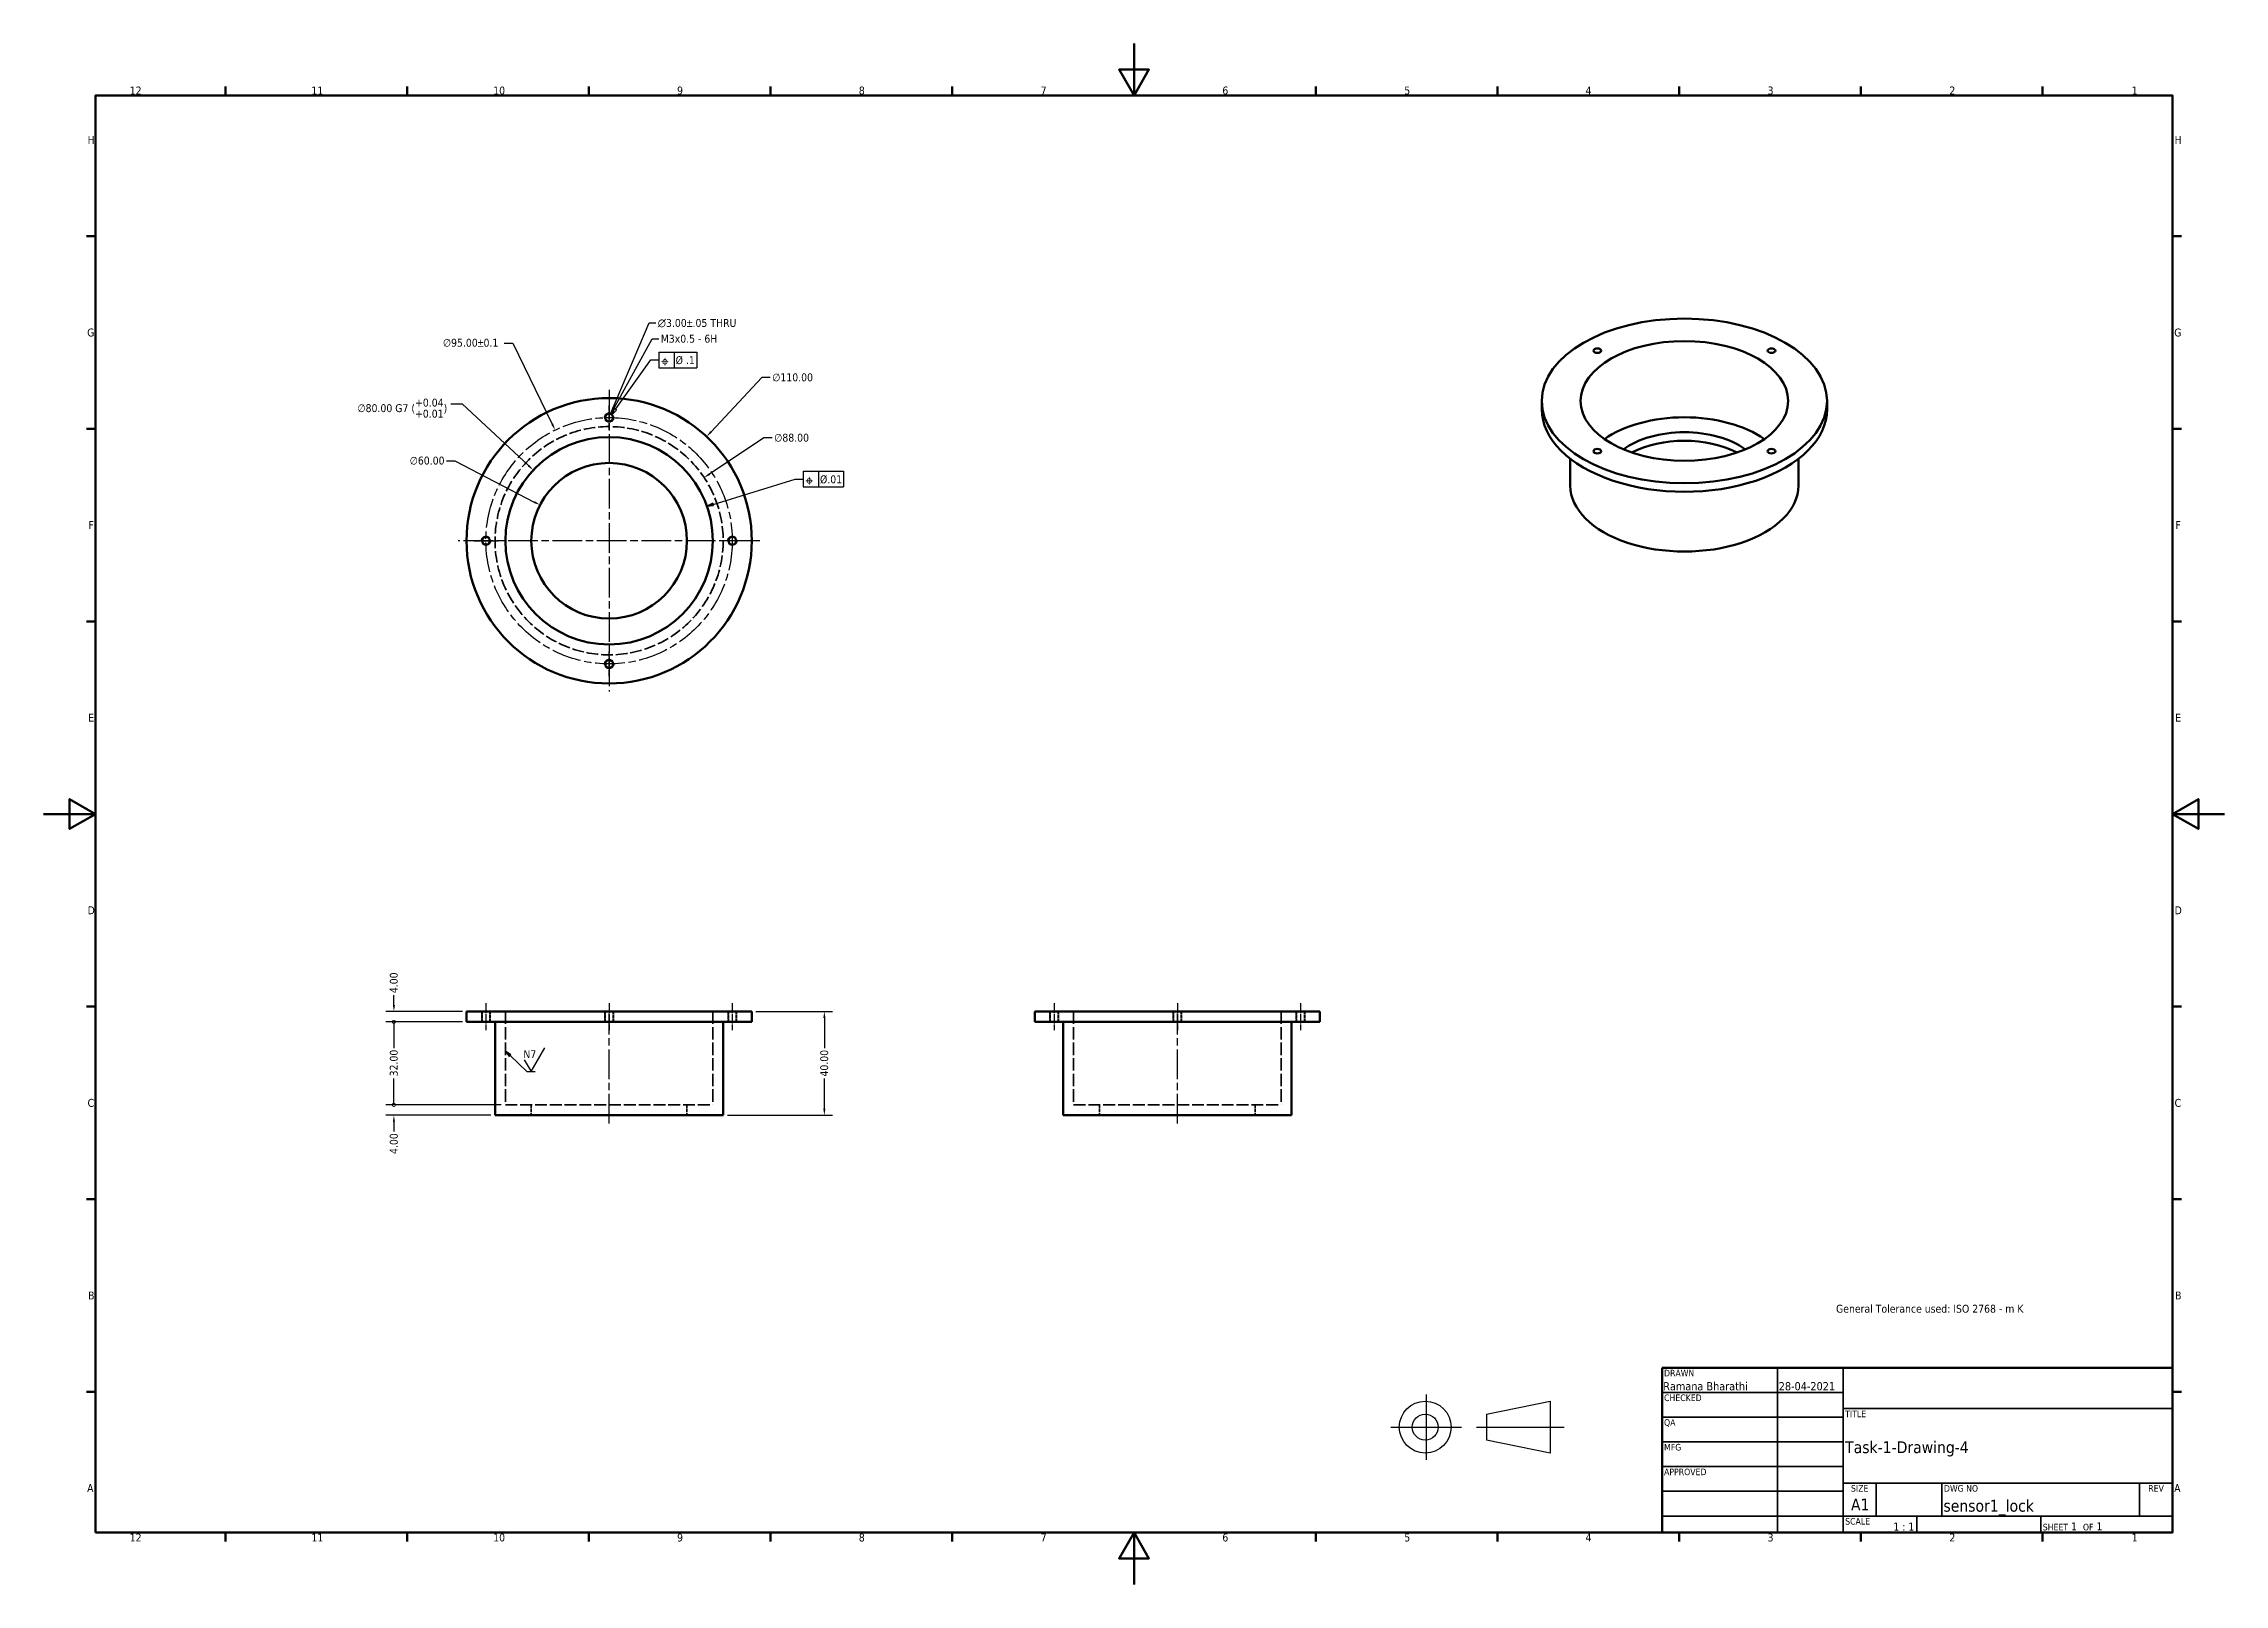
# Model space of a CAD drawing. Header units: millimetres. Extents: x 0 to 841, y 0 to 594.
import ezdxf
from ezdxf.enums import TextEntityAlignment as Align

# ---------------------------------------------------------------- set-up
doc = ezdxf.new("R2010")
doc.units = ezdxf.units.MM
doc.linetypes.add('CHAIN', pattern=[0.7087, 0.4724, -0.0591, 0.1181, -0.0591])
doc.linetypes.add('DASHED', pattern=[0.2067, 0.1654, -0.0413])
for name, color, linetype, lineweight in [('Border (ANSI)', 7, 'Continuous', 70), ('Center Mark (ANSI)', 7, 'Continuous', 25), ('Centerline (ANSI)', 7, 'Continuous', 25), ('Dimension (ANSI)', 7, 'Continuous', 25), ('Hidden (ANSI)', 7, 'DASHED', 35), ('Hidden Narrow (ANSI)', 7, 'DASHED', 25), ('Sketch Geometry (ANSI)', 7, 'Continuous', 25), ('Symbol (ANSI)', 7, 'Continuous', 25), ('Title (ANSI)', 7, 'Continuous', 50), ('Visible (ANSI)', 7, 'Continuous', 50)]:
    doc.layers.add(name, color=color, linetype=linetype, lineweight=lineweight)
doc.styles.add('Note Text (ANSI)', font='tahoma.ttf')
doc.styles.add('Text Style30', font='tahoma.ttf')
doc.styles.add('Text Style38', font='tahoma.ttf')
doc.styles.add('Text Style39', font='tahoma.ttf')
doc.styles.add('Text Style6', font='AIGDT___.TTF')
doc.dimstyles.new('Default - mm (ANSI)', dxfattribs={"dimtxt": 3.048, "dimasz": 2.5, "dimexe": 3.175, "dimexo": 1.6002, "dimgap": 0.8, "dimtad": 0, "dimtoh": 1, "dimrnd": 1e-08, "dimzin": 4, "dimdsep": 46, "dimtxsty": 'Note Text (ANSI)', "dimcen": 0.09, "dimdle": 10, "dimclrd": 256, "dimclre": 256, "dimclrt": 256, "dimadec": 1, "dimazin": 1, "dimtfac": 1, "dimtofl": 0, "dimtmove": 0, "dimatfit": 3, "dimfxl": 1, "dimtolj": 1, "dimtzin": 4, "dimlwd": -1, "dimlwe": -1, "dimarcsym": 0})
doc.dimstyles.new('Default - mm (ANSI)$7', dxfattribs={"dimtxt": 3.048, "dimasz": 2.5, "dimexe": 3.175, "dimexo": 1.6002, "dimgap": 0.8, "dimtad": 0, "dimtoh": 1, "dimrnd": 1e-08, "dimzin": 4, "dimdsep": 46, "dimtxsty": 'Note Text (ANSI)', "dimcen": 0.09, "dimdle": 10, "dimclrd": 256, "dimclre": 256, "dimclrt": 256, "dimadec": 1, "dimazin": 1, "dimtfac": 1, "dimtofl": 0, "dimtmove": 0, "dimatfit": 3, "dimfxl": 1, "dimtolj": 1, "dimtzin": 4, "dimlwd": -1, "dimlwe": -1, "dimarcsym": 0})

# ---------------------------------------------------------------- blocks, each defined once
blk = doc.blocks.new('Borders Default Border')
at = {"layer": 'Border (ANSI)'}
for p, q in [((70.08, 574), (70.08, 577.45)), ((140.17, 574), (140.17, 577.45)), ((210.25, 574), (210.25, 577.45)), ((280.33, 574), (280.33, 577.45)), ((350.42, 574), (350.42, 577.45)), ((490.58, 574), (490.58, 577.45)), ((560.67, 574), (560.67, 577.45)), ((630.75, 574), (630.75, 577.45)), ((700.83, 574), (700.83, 577.45)), ((770.92, 574), (770.92, 577.45)), ((20, 519.75), (16.55, 519.75)), ((821, 519.75), (824.45, 519.75)), ((20, 445.5), (16.55, 445.5)), ((821, 445.5), (824.45, 445.5)), ((20, 371.25), (16.55, 371.25)), ((821, 371.25), (824.45, 371.25)), ((20, 222.75), (16.55, 222.75)), ((821, 222.75), (824.45, 222.75)), ((20, 148.5), (16.55, 148.5)), ((821, 148.5), (824.45, 148.5)), ((20, 74.25), (16.55, 74.25)), ((821, 74.25), (824.45, 74.25)), ((70.08, 20), (70.08, 16.55)), ((140.17, 20), (140.17, 16.55)), ((210.25, 20), (210.25, 16.55)), ((280.33, 20), (280.33, 16.55)), ((350.42, 20), (350.42, 16.55)), ((490.58, 20), (490.58, 16.55)), ((560.67, 20), (560.67, 16.55)), ((630.75, 20), (630.75, 16.55)), ((700.83, 20), (700.83, 16.55)), ((770.92, 20), (770.92, 16.55))]:
    blk.add_line(p, q, dxfattribs=at)
at = {"layer": 'Border (ANSI)', "flags": 128}
for points in [[(420.5, 594), (420.5, 574), (414.73, 584), (426.27, 584), (420.5, 574)], [(20, 20), (20, 574), (821, 574), (821, 20), (20, 20)], [(0, 297), (20, 297), (10, 302.77), (10, 291.23), (20, 297)], [(841, 297), (821, 297), (831, 302.77), (831, 291.23), (821, 297)], [(420.5, 0), (420.5, 20), (414.73, 10), (426.27, 10), (420.5, 20)]]:
    blk.add_lwpolyline(points, dxfattribs=at)
at = {"layer": 'Border (ANSI)', "attachment_point": 7, "style": 'Note Text (ANSI)'}
for s, insert, char_height in [('12', (33.21, 574.4), 3.048), ('11', (103.29, 574.4), 3.048), ('10', (173.38, 574.34), 3.048), ('9', (244.28, 574.34), 3.05), ('8', (314.38, 574.33), 3.05), ('7', (384.51, 574.4), 3.05), ('6', (454.57, 574.34), 3.05), ('5', (524.73, 574.34), 3.05), ('4', (594.65, 574.4), 3.05), ('3', (664.84, 574.34), 3.05), ('2', (734.95, 574.4), 3.05), ('1', (805.27, 574.4), 3.05), ('H', (16.97, 555.35), 3.05), ('H', (821.81, 555.35), 3.05), ('G', (16.81, 481.04), 3.05), ('G', (821.66, 481.04), 3.05), ('F', (17.29, 406.85), 3.05), ('F', (822.14, 406.85), 3.05), ('E', (17.21, 332.6), 3.05), ('E', (822.05, 332.6), 3.05), ('D', (16.96, 258.35), 3.05), ('D', (821.81, 258.35), 3.05), ('C', (16.95, 184.05), 3.05), ('C', (821.8, 184.05), 3.05), ('B', (17.15, 109.85), 3.05), ('B', (821.99, 109.85), 3.05), ('A', (16.78, 35.6), 3.05), ('A', (821.63, 35.6), 3.05), ('12', (33.21, 16.55), 3.048), ('11', (103.29, 16.55), 3.048), ('10', (173.38, 16.49), 3.048), ('9', (244.28, 16.49), 3.05), ('8', (314.38, 16.48), 3.05), ('7', (384.51, 16.55), 3.05), ('6', (454.57, 16.49), 3.05), ('5', (524.73, 16.49), 3.05), ('4', (594.65, 16.55), 3.05), ('3', (664.84, 16.49), 3.05), ('2', (734.95, 16.55), 3.05), ('1', (805.27, 16.55), 3.05)]:
    blk.add_mtext(s, dxfattribs=dict(at, insert=insert, char_height=char_height))
blk = doc.blocks.new('Title Blocks ANSI - Large')
at = {"layer": 'Title (ANSI)'}
for p, q in [((127, 189.23), (127, 125.73)), ((323.85, 189.23), (127, 189.23)), ((323.85, 125.73), (323.85, 189.23)), ((127, 125.73), (323.85, 125.73))]:
    blk.add_line(p, q, dxfattribs=at)
at = {"layer": 'Title (ANSI)', "lineweight": 35}
for p, q in [((171.45, 125.73), (171.45, 189.23)), ((196.85, 125.73), (196.85, 189.23)), ((127, 179.7), (196.85, 179.7)), ((127, 170.18), (196.85, 170.18)), ((196.85, 173.48), (323.85, 173.48)), ((127, 160.65), (196.85, 160.65)), ((127, 151.13), (196.85, 151.13)), ((323.85, 144.78), (196.85, 144.78)), ((209.55, 132.08), (209.55, 144.78)), ((234.95, 132.08), (234.95, 144.78)), ((311.15, 132.08), (311.15, 144.78)), ((127, 141.6), (196.85, 141.6)), ((196.85, 132.08), (127, 132.08)), ((323.85, 132.08), (196.85, 132.08)), ((225.3, 132.08), (225.3, 125.73)), ((273.05, 132.08), (273.05, 125.73))]:
    blk.add_line(p, q, dxfattribs=at)
at = {"layer": 'Title (ANSI)', "style": 'Text Style38'}
for s, p in [('DRAWN', (127.76, 188.47)), ('CHECKED', (127.76, 178.94)), ('QA', (127.76, 169.42)), ('TITLE', (197.61, 172.72)), ('MFG', (127.76, 159.89)), ('APPROVED', (127.76, 150.37)), ('DWG NO', (235.71, 144.02)), ('SCALE', (197.61, 131.32))]:
    blk.add_text(s, height=2.54, dxfattribs=at).set_placement(p, align=Align.TOP_LEFT)
for s, p in [('SIZE', (203.2, 144.02)), ('REV', (317.5, 144.02))]:
    blk.add_text(s, height=2.54, dxfattribs=at).set_placement(p, align=Align.TOP_CENTER)
at = {"layer": 'Title (ANSI)', "insert": (273.81, 126.49), "char_height": 3.048, "attachment_point": 7, "style": 'Note Text (ANSI)'}
blk.add_mtext('\\fTahoma|b0|i0;\\H2.5400;SHEET\\fTahoma|b0|i0;\\H3.0480; 1  \\fTahoma|b0|i0;\\H2.5400;OF\\fTahoma|b0|i0;\\H3.0480; 1 ', dxfattribs=at)
at = {"layer": 'Title (ANSI)'}
for tag, p, height, style in [('AUTHOR_001', (127.44, 180.53), 3.17, 'Text Style39'), ('CREATION_DATE_001', (171.98, 180.54), 3.17, 'Text Style39'), ('TITLE_001', (197.61, 156.32), 4.57, 'Text Style30'), ('Sheet_Size_001', (199.85, 134.23), 4.57, 'Text Style30'), ('PART_NUMBER_001', (235.51, 133.76), 4.57, 'Text Style30'), ('Initial_View_Scale_001', (216.2, 126.49), 3.05, 'Note Text (ANSI)')]:
    blk.add_attdef(tag, p, '', height=height, dxfattribs=dict(at, style=style))
at = {"layer": 'Title (ANSI)', "style": 'Text Style39'}
for tag, p in [('COMPANY', (260.35, 181.36)), ('REVISION_NUMBER', (317.5, 136.52))]:
    blk.add_attdef(tag, text='', height=3.17, dxfattribs=at).set_placement(p, align=Align.MIDDLE_CENTER)
for tag, p in [('CHECKED_BY', (127.76, 170.94)), ('CHECKED_DATE', (172.21, 170.94)), ('MFG_APPROVED_BY', (127.76, 151.89)), ('MFG_APPROVED_DATE', (172.21, 151.89)), ('ENG_APPROVED_BY', (127.76, 142.37)), ('ENG_APPROVAL_DATE', (172.21, 142.37))]:
    blk.add_attdef(tag, text='', height=3.17, dxfattribs=at).set_placement(p, align=Align.BOTTOM_LEFT)
blk = doc.blocks.new('*D7')
at = {"layer": 'Defpoints', "color": 0, "transparency": 16777216}
for p in [(255.68, 442.49), (180.49, 362.2)]:
    blk.add_point(p, dxfattribs=at)
at = {"layer": 'Dimension (ANSI)', "transparency": 16777216}
for p, q in [((276.98, 465.24), (257.39, 444.31)), ((280.2, 465.24), (276.98, 465.24)), ((217.99, 402.34), (218.17, 402.34)), ((218.08, 402.25), (218.08, 402.43))]:
    blk.add_line(p, q, dxfattribs=at)
blk.add_solid([(257.08, 444.6), (257.69, 444.03), (255.68, 442.49)], dxfattribs=at)
at = {"layer": 'Dimension (ANSI)', "transparency": 16777216, "insert": (281, 466.88), "char_height": 3.048, "attachment_point": 1, "style": 'Note Text (ANSI)'}
blk.add_mtext('\\A1;∅110.00', dxfattribs=at)
blk = doc.blocks.new('*D8')
at = {"layer": 'Defpoints', "color": 0, "transparency": 16777216}
for p in [(254.73, 426.69), (181.43, 378)]:
    blk.add_point(p, dxfattribs=at)
at = {"layer": 'Dimension (ANSI)', "transparency": 16777216}
for p, q in [((277.73, 441.97), (256.82, 428.07)), ((280.95, 441.97), (277.73, 441.97)), ((217.99, 402.34), (218.17, 402.34)), ((218.08, 402.25), (218.08, 402.43))]:
    blk.add_line(p, q, dxfattribs=at)
blk.add_solid([(256.59, 428.42), (257.05, 427.73), (254.73, 426.69)], dxfattribs=at)
at = {"layer": 'Dimension (ANSI)', "transparency": 16777216, "insert": (281.75, 443.61), "char_height": 3.048, "attachment_point": 1, "style": 'Note Text (ANSI)'}
blk.add_mtext('\\A1;∅88.00', dxfattribs=at)
blk = doc.blocks.new('*D9')
at = {"layer": 'Defpoints', "color": 0, "transparency": 16777216}
for p in [(188.81, 429.6), (247.36, 375.08)]:
    blk.add_point(p, dxfattribs=at)
at = {"layer": 'Dimension (ANSI)', "transparency": 16777216}
for p, q in [((157.03, 455.08), (161.45, 455.08)), ((161.45, 455.08), (186.98, 431.31)), ((217.99, 402.34), (218.17, 402.34)), ((218.08, 402.25), (218.08, 402.43))]:
    blk.add_line(p, q, dxfattribs=at)
blk.add_solid([(187.27, 431.61), (186.7, 431), (188.81, 429.6)], dxfattribs=at)
at = {"layer": 'Dimension (ANSI)', "transparency": 16777216, "insert": (121.04, 457.13), "char_height": 3.048, "attachment_point": 1, "style": 'Note Text (ANSI)'}
blk.add_mtext('\\A1;\\fTahoma|b0|i0;\\H3.0480;∅80.00 G7 (\\S+0.04^ +0.01;)\\P', dxfattribs=at)
blk = doc.blocks.new('*D10')
at = {"layer": 'Defpoints', "color": 0, "transparency": 16777216}
for p in [(191.44, 416.14), (244.73, 388.55)]:
    blk.add_point(p, dxfattribs=at)
at = {"layer": 'Dimension (ANSI)', "transparency": 16777216}
for p, q in [((155.38, 433.13), (158.6, 433.13)), ((158.6, 433.13), (189.22, 417.28)), ((217.99, 402.34), (218.17, 402.34)), ((218.08, 402.25), (218.08, 402.43))]:
    blk.add_line(p, q, dxfattribs=at)
blk.add_solid([(189.41, 417.65), (189.03, 416.91), (191.44, 416.14)], dxfattribs=at)
at = {"layer": 'Dimension (ANSI)', "transparency": 16777216, "insert": (141.19, 434.78), "char_height": 3.048, "attachment_point": 1, "style": 'Note Text (ANSI)'}
blk.add_mtext('\\A1;∅60.00', dxfattribs=at)
blk = doc.blocks.new('3rd angle projection')
at = {"layer": 'Sketch Geometry (ANSI)'}
for p, q in [((-19.79, 12.57), (-19.79, -12.57)), ((3.43, 5.01), (28.05, 10.01)), ((28.05, 10.01), (28.05, -9.99)), ((-33.45, 0.01), (-6.14, 0.01)), ((-0.41, 0), (33.45, 0)), ((3.43, 5.01), (3.43, -4.99)), ((28.05, -9.99), (3.43, -4.99))]:
    blk.add_line(p, q, dxfattribs=at)
for radius in [10, 5]:
    blk.add_circle((-20.18, 0.01), radius, dxfattribs=at)
blk = doc.blocks.new('_DotSmall')
at = {"color": 0, "linetype": 'ByBlock', "const_width": 0.5}
blk.add_lwpolyline([(-0.0625, 0, 1), (0.0625, 0, 1)], format="xyb", close=True, dxfattribs=at)
blk = doc.blocks.new('*D11')
at = {"layer": 'Defpoints', "color": 0, "transparency": 16777216}
for p in [(135.08, 184.86), (174.08, 180.86), (178.08, 184.86)]:
    blk.add_point(p, dxfattribs=at)
at = {"layer": 'Dimension (ANSI)', "transparency": 16777216}
for p, q in [((135.08, 184.86), (135.08, 189.86)), ((176.48, 184.86), (131.91, 184.86)), ((172.48, 180.86), (131.91, 180.86)), ((135.08, 178.36), (135.08, 174.6))]:
    blk.add_line(p, q, dxfattribs=at)
blk.add_solid([(134.67, 178.36), (135.5, 178.36), (135.08, 180.86)], dxfattribs=at)
at = {"layer": 'Dimension (ANSI)', "transparency": 16777216, "xscale": 2.5, "yscale": 2.5, "zscale": 2.5, "rotation": 270}
blk.add_blockref('_DotSmall', (135.08, 184.86), dxfattribs=at)
at = {"layer": 'Dimension (ANSI)', "transparency": 16777216, "insert": (133.5, 165.92), "char_height": 3.048, "attachment_point": 1, "rotation": 90, "style": 'Note Text (ANSI)'}
blk.add_mtext('\\A1;4.00', dxfattribs=at)
blk = doc.blocks.new('*D13')
at = {"layer": 'Defpoints', "color": 0, "transparency": 16777216}
for p in [(135.08, 220.86), (163.08, 220.86), (163.08, 216.86)]:
    blk.add_point(p, dxfattribs=at)
at = {"layer": 'Dimension (ANSI)', "transparency": 16777216}
for p, q in [((135.08, 223.36), (135.08, 227.12)), ((161.48, 220.86), (131.91, 220.86)), ((161.48, 216.86), (131.91, 216.86)), ((135.08, 216.86), (135.08, 214.36))]:
    blk.add_line(p, q, dxfattribs=at)
blk.add_solid([(134.67, 223.36), (135.5, 223.36), (135.08, 220.86)], dxfattribs=at)
at = {"layer": 'Dimension (ANSI)', "transparency": 16777216, "xscale": 2.5, "yscale": 2.5, "zscale": 2.5, "rotation": 90}
blk.add_blockref('_DotSmall', (135.08, 216.86), dxfattribs=at)
at = {"layer": 'Dimension (ANSI)', "transparency": 16777216, "insert": (133.5, 227.92), "char_height": 3.048, "attachment_point": 1, "rotation": 90, "style": 'Note Text (ANSI)'}
blk.add_mtext('\\A1;4.00', dxfattribs=at)
blk = doc.blocks.new('*D14')
at = {"layer": 'Defpoints', "color": 0, "transparency": 16777216}
for p in [(135.08, 216.86), (163.08, 216.86), (178.08, 184.86)]:
    blk.add_point(p, dxfattribs=at)
at = {"layer": 'Dimension (ANSI)', "transparency": 16777216}
for p, q in [((161.48, 216.86), (131.91, 216.86)), ((135.08, 216.86), (135.08, 206.7)), ((135.08, 184.86), (135.08, 195.04)), ((176.48, 184.86), (131.91, 184.86))]:
    blk.add_line(p, q, dxfattribs=at)
at = {"layer": 'Dimension (ANSI)', "transparency": 16777216, "xscale": 2.5, "yscale": 2.5, "zscale": 2.5}
for p, rotation in [((135.08, 216.86), 90), ((135.08, 184.86), 270)]:
    blk.add_blockref('_DotSmall', p, dxfattribs=dict(at, rotation=rotation))
at = {"layer": 'Dimension (ANSI)', "transparency": 16777216, "insert": (133.5, 195.84), "char_height": 3.048, "attachment_point": 1, "rotation": 90, "style": 'Note Text (ANSI)'}
blk.add_mtext('\\A1;32.00', dxfattribs=at)
blk = doc.blocks.new('*D15')
at = {"layer": 'Defpoints', "color": 0, "transparency": 16777216}
for p in [(197.26, 445.04), (238.91, 359.65)]:
    blk.add_point(p, dxfattribs=at)
at = {"layer": 'Dimension (ANSI)', "transparency": 16777216}
for p, q in [((177.65, 478.58), (180.91, 478.58)), ((180.91, 478.58), (196.17, 447.28)), ((217.99, 402.34), (218.17, 402.34)), ((218.08, 402.25), (218.08, 402.43))]:
    blk.add_line(p, q, dxfattribs=at)
blk.add_solid([(196.54, 447.47), (195.79, 447.1), (197.26, 445.04)], dxfattribs=at)
at = {"layer": 'Dimension (ANSI)', "transparency": 16777216, "insert": (153.99, 480.22), "char_height": 3.048, "attachment_point": 1, "style": 'Note Text (ANSI)'}
blk.add_mtext('\\A1;\\fTahoma|b0|i0;\\H3.0480;∅95.00\\fAIGDT|b0|i0;\\H3.0480;`\\fTahoma|b0|i0;\\H3.0480;0.1', dxfattribs=at)
blk = doc.blocks.new('Surface Texture Identifier1')
at = {"layer": 'Symbol (ANSI)'}
for p, q in [((179.9, 203.84), (178.08, 205.57)), ((180.24, 204.21), (178.08, 205.57)), ((178.08, 205.57), (179.55, 203.48)), ((179.55, 203.48), (180.24, 204.21)), ((179.9, 203.84), (186.38, 197.67)), ((185.32, 202.26), (187.96, 197.68)), ((187.96, 197.68), (193.24, 206.83)), ((186.38, 197.67), (189.55, 197.67))]:
    blk.add_line(p, q, dxfattribs=at)
at = {"layer": 'Symbol (ANSI)', "flags": 128}
blk.add_lwpolyline([(180.24, 204.21), (178.08, 205.57), (179.55, 203.48), (180.24, 204.21)], dxfattribs=at)
at = {"layer": 'Symbol (ANSI)'}
blk.add_solid([(180.24, 204.21), (178.08, 205.57), (179.55, 203.48), (180.24, 204.21)], dxfattribs=at)
at = {"layer": 'Symbol (ANSI)', "insert": (185.01, 202.87), "char_height": 3.048, "attachment_point": 7, "style": 'Note Text (ANSI)'}
blk.add_mtext('N7', dxfattribs=at)
blk = doc.blocks.new('GD&T Identifier1')
at = {"layer": 'Symbol (ANSI)'}
for p, q in [((292.97, 429.17), (308.51, 429.17)), ((292.97, 429.17), (292.97, 423.07)), ((298.81, 429.17), (298.81, 423.07)), ((308.51, 429.17), (308.51, 423.07)), ((258.2, 416.38), (289.79, 426.12)), ((289.79, 426.12), (292.97, 426.12)), ((292.97, 423.07), (308.51, 423.07)), ((258.05, 416.86), (255.81, 415.64)), ((258.2, 416.38), (255.81, 415.64)), ((255.81, 415.64), (258.34, 415.9)), ((258.34, 415.9), (258.05, 416.86))]:
    blk.add_line(p, q, dxfattribs=at)
at = {"layer": 'Symbol (ANSI)', "flags": 128}
blk.add_lwpolyline([(258.05, 416.86), (255.81, 415.64), (258.34, 415.9), (258.05, 416.86)], dxfattribs=at)
at = {"layer": 'Symbol (ANSI)'}
blk.add_solid([(258.05, 416.86), (255.81, 415.64), (258.34, 415.9), (258.05, 416.86)], dxfattribs=at)
at = {"layer": 'Symbol (ANSI)', "attachment_point": 7}
for s, insert, char_height, style in [('j', (293.67, 423.92), 3.05, 'Text Style6'), ('Ø.01', (299.39, 424.36), 3.048, 'Note Text (ANSI)')]:
    blk.add_mtext(s, dxfattribs=dict(at, insert=insert, char_height=char_height, style=style))
blk = doc.blocks.new('*D18')
at = {"layer": 'Defpoints', "color": 0, "transparency": 16777216}
for p in [(273.08, 220.86), (262.08, 180.86), (301.08, 180.86)]:
    blk.add_point(p, dxfattribs=at)
at = {"layer": 'Dimension (ANSI)', "transparency": 16777216}
for p, q in [((274.68, 220.86), (304.26, 220.86)), ((301.08, 218.36), (301.08, 206.74)), ((301.08, 183.36), (301.08, 194.97)), ((263.68, 180.86), (304.26, 180.86))]:
    blk.add_line(p, q, dxfattribs=at)
for points in [[(300.67, 218.36), (301.5, 218.36), (301.08, 220.86)], [(300.67, 183.36), (301.5, 183.36), (301.08, 180.86)]]:
    blk.add_solid(points, dxfattribs=at)
at = {"layer": 'Dimension (ANSI)', "transparency": 16777216, "insert": (299.5, 195.77), "char_height": 3.048, "attachment_point": 1, "rotation": 90, "style": 'Note Text (ANSI)'}
blk.add_mtext('\\A1;40.00', dxfattribs=at)
blk = doc.blocks.new('GD&T Identifier2')
at = {"layer": 'Symbol (ANSI)'}
for p, q in [((220.69, 453.18), (234.14, 472.06)), ((234.14, 472.06), (237.31, 472.06)), ((237.31, 475.11), (251.88, 475.11)), ((237.31, 475.11), (237.31, 469.01)), ((243.15, 475.11), (243.15, 469.01)), ((251.88, 475.11), (251.88, 469.01)), ((237.31, 469.01), (251.88, 469.01)), ((219.18, 451.13), (219.1, 450.95)), ((219.22, 451.11), (219.1, 450.95)), ((219.1, 450.95), (219.26, 451.09)), ((220.49, 452.25), (220.96, 452.69)), ((220.96, 452.69), (220.79, 452.81))]:
    blk.add_line(p, q, dxfattribs=at)
at = {"layer": 'Symbol (ANSI)', "flags": 128}
blk.add_lwpolyline([(220.14, 453.27), (219.1, 450.95), (220.96, 452.69), (220.14, 453.27)], dxfattribs=at)
at = {"layer": 'Symbol (ANSI)'}
blk.add_solid([(220.14, 453.27), (219.1, 450.95), (220.96, 452.69), (220.14, 453.27)], dxfattribs=at)
at = {"layer": 'Symbol (ANSI)', "attachment_point": 7}
for s, insert, char_height, style in [('j', (238.02, 469.86), 3.05, 'Text Style6'), ('Ø .1', (243.73, 470.3), 3.048, 'Note Text (ANSI)')]:
    blk.add_mtext(s, dxfattribs=dict(at, insert=insert, char_height=char_height, style=style))

msp = doc.modelspace()

# ---------------------------------------------------------------- linework, layer by layer
at = {"layer": 'Center Mark (ANSI)', "linetype": 'CHAIN', "ltscale": 24.192183}
for p, q in [((218.0842, 460.5183), (218.0842, 344.1683)), ((276.2592, 402.3433), (159.9092, 402.3433))]:
    msp.add_line(p, q, dxfattribs=at)
at = {"layer": 'Center Mark (ANSI)', "linetype": 'CHAIN', "ltscale": 5.194062}
for p, q in [((218.0842, 445.1683), (218.0842, 454.5183)), ((165.9092, 402.3433), (175.2592, 402.3433)), ((270.2592, 402.3433), (260.9092, 402.3433)), ((218.0842, 350.1683), (218.0842, 359.5183))]:
    msp.add_line(p, q, dxfattribs=at)
at = {"layer": 'Centerline (ANSI)', "linetype": 'CHAIN', "ltscale": 5.749587}
for p, q in [((170.5842, 224.0339), (170.5842, 213.6839)), ((218.0842, 224.0339), (218.0842, 213.6839)), ((265.5842, 224.0339), (265.5842, 213.6839)), ((389.724, 224.0339), (389.724, 213.6839)), ((437.224, 224.0339), (437.224, 213.6839)), ((484.724, 224.0339), (484.724, 213.6839))]:
    msp.add_line(p, q, dxfattribs=at)
at = {"layer": 'Centerline (ANSI)', "linetype": 'CHAIN', "ltscale": 24.192183}
for p, q in [((218.0842, 177.6839), (218.0842, 220.0339)), ((437.224, 177.6839), (437.224, 220.0339))]:
    msp.add_line(p, q, dxfattribs=at)
msp.add_circle((218.0842, 402.3433), 47.5, dxfattribs=at)
at = {"layer": 'Hidden (ANSI)', "ltscale": 7.618686}
for p, q in [((169.0842, 216.8589), (169.0842, 220.8589)), ((172.0842, 216.8589), (172.0842, 220.8589)), ((216.5842, 216.8589), (216.5842, 220.8589)), ((219.5842, 216.8589), (219.5842, 220.8589)), ((264.0842, 216.8589), (264.0842, 220.8589)), ((267.0842, 216.8589), (267.0842, 220.8589)), ((388.224, 216.8589), (388.224, 220.8589)), ((391.224, 216.8589), (391.224, 220.8589)), ((435.724, 216.8589), (435.724, 220.8589)), ((438.724, 216.8589), (438.724, 220.8589)), ((483.224, 216.8589), (483.224, 220.8589)), ((486.224, 216.8589), (486.224, 220.8589)), ((188.0842, 184.8589), (188.0842, 180.8589)), ((248.0842, 184.8589), (248.0842, 180.8589)), ((407.224, 184.8589), (407.224, 180.8589)), ((467.224, 184.8589), (467.224, 180.8589))]:
    msp.add_line(p, q, dxfattribs=at)
at = {"layer": 'Hidden (ANSI)', "ltscale": 29.027576}
for p, q in [((178.0842, 220.8589), (178.0842, 184.8589)), ((258.0842, 220.8589), (258.0842, 184.8589)), ((397.224, 220.8589), (397.224, 184.8589)), ((477.224, 220.8589), (477.224, 184.8589))]:
    msp.add_line(p, q, dxfattribs=at)
at = {"layer": 'Hidden (ANSI)', "ltscale": 27.634188}
for p, q in [((178.0842, 184.8589), (258.0842, 184.8589)), ((397.224, 184.8589), (477.224, 184.8589))]:
    msp.add_line(p, q, dxfattribs=at)
at = {"layer": 'Hidden (ANSI)', "ltscale": 27.295811}
msp.add_circle((218.0842, 402.3433), 44, dxfattribs=at)
at = {"layer": 'Hidden Narrow (ANSI)', "ltscale": 7.618686}
for p, q in [((168.8137, 220.8589), (168.8137, 216.8589)), ((172.3547, 216.8589), (172.3547, 220.8589)), ((216.3137, 220.8589), (216.3137, 216.8589)), ((219.8547, 216.8589), (219.8547, 220.8589)), ((263.8137, 220.8589), (263.8137, 216.8589)), ((267.3547, 216.8589), (267.3547, 220.8589)), ((387.9535, 220.8589), (387.9535, 216.8589)), ((391.4945, 216.8589), (391.4945, 220.8589)), ((435.4535, 220.8589), (435.4535, 216.8589)), ((438.9945, 216.8589), (438.9945, 220.8589)), ((482.9535, 220.8589), (482.9535, 216.8589)), ((486.4945, 216.8589), (486.4945, 220.8589))]:
    msp.add_line(p, q, dxfattribs=at)
at = {"layer": 'Hidden Narrow (ANSI)', "ltscale": 26.909481}
for centre in [(218.0842, 449.8433), (170.5842, 402.3433), (265.5842, 402.3433), (218.0842, 354.8433)]:
    msp.add_circle(centre, 1.7705, dxfattribs=at)
at = {"layer": 'Visible (ANSI)'}
for p, q in [((577.7528, 452.9798), (577.7528, 456.2458)), ((687.7528, 452.9798), (687.7528, 456.2458)), ((588.7528, 423.5859), (588.7528, 433.9272)), ((676.7528, 423.5859), (676.7528, 433.9272)), ((273.0842, 220.8589), (163.0842, 220.8589)), ((163.0842, 216.8589), (163.0842, 220.8589)), ((273.0842, 216.8589), (273.0842, 220.8589)), ((492.224, 220.8589), (382.224, 220.8589)), ((382.224, 216.8589), (382.224, 220.8589)), ((492.224, 216.8589), (492.224, 220.8589)), ((273.0842, 216.8589), (163.0842, 216.8589)), ((174.0842, 180.8589), (174.0842, 216.8589)), ((262.0842, 180.8589), (262.0842, 216.8589)), ((492.224, 216.8589), (382.224, 216.8589)), ((393.224, 180.8589), (393.224, 216.8589)), ((481.224, 180.8589), (481.224, 216.8589)), ((174.0842, 180.8589), (262.0842, 180.8589)), ((393.224, 180.8589), (481.224, 180.8589))]:
    msp.add_line(p, q, dxfattribs=at)
for centre, radius in [((218.0842, 402.3433), 55), ((218.0842, 449.8433), 1.5), ((218.0842, 402.3433), 40), ((218.0842, 402.3433), 30), ((170.5842, 402.3433), 1.5), ((265.5842, 402.3433), 1.5), ((218.0842, 354.8433), 1.5)]:
    msp.add_circle(centre, radius, dxfattribs=at)
for centre, major_axis in [((632.7528, 456.2458), (55, 0)), ((632.7528, 456.2458), (40, 0)), ((599.1653, 475.6376), (-1.5, 0)), ((666.3404, 475.6376), (-1.5, 0)), ((599.1653, 436.854), (-1.5, 0)), ((666.3404, 436.854), (-1.5, 0))]:
    msp.add_ellipse(centre, major_axis=major_axis, ratio=0.57735027, dxfattribs=at)
for centre, major_axis, start_param, end_param in [((632.7528, 452.9798), (-55, 0), 0, 3.14159267), ((632.7528, 426.8519), (40, 0), 0.68981709, 2.45177556), ((632.7528, 426.8519), (-30, 0), 3.80953668, 5.61524128), ((632.7528, 423.5859), (-30, 0), 3.96957701, 5.45520095), ((632.7528, 423.5859), (44, 0), 3.14159265, 6.28318531)]:
    msp.add_ellipse(centre, major_axis=major_axis, ratio=0.57735027, start_param=start_param, end_param=end_param, dxfattribs=at)

# ---------------------------------------------------------------- block references
for name, p in [('Borders Default Border', (0, 0)), ('3rd angle projection', (552.9907, 60.6212))]:
    msp.add_blockref(name, p)
msp.add_blockref('Title Blocks ANSI - Large', (497.1497, -105.7296)).add_auto_attribs({'AUTHOR_001': 'Ramana Bharathi', 'CREATION_DATE_001': '28-04-2021', 'PART_NUMBER_001': 'sensor1_lock', 'TITLE_001': 'Task-1-Drawing-4', 'Sheet_Size_001': 'A1', 'Initial_View_Scale_001': '1 : 1'})
at = {"layer": 'Symbol (ANSI)'}
for name in ['GD&T Identifier2', 'GD&T Identifier1', 'Surface Texture Identifier1']:
    msp.add_blockref(name, (0, 0), dxfattribs=at)

# ---------------------------------------------------------------- texts
at = {"layer": 'Symbol (ANSI)', "insert": (236.849, 487.8451), "char_height": 3.048, "width": 33.351227, "attachment_point": 1, "line_spacing_factor": 0.5334, "style": 'Note Text (ANSI)'}
msp.add_mtext('{\\fTahoma|b0|i0;\\H3.0480;\\fAIGDT|b0|i0;\\H3.0480;n\\fTahoma|b0|i0;\\H3.0480;3.00\\fAIGDT|b0|i0;\\H3.0480;`\\fTahoma|b0|i0;\\H3.0480;.05\\fTahoma|b0|i0;\\H3.0480; THRU}', dxfattribs=at)
at = {"layer": 'Symbol (ANSI)', "char_height": 3.048, "attachment_point": 1, "style": 'Note Text (ANSI)'}
for s, insert, width in [('{M3x0.5 - 6H}', (237.992, 481.7729), 22.921454), ('{\\fTahoma|b0|i0;General Tolerance used: ISO 2768 - m K}', (691.2343, 107.7981), 77.263423)]:
    msp.add_mtext(s, dxfattribs=dict(at, insert=insert, width=width))

# ---------------------------------------------------------------- dimensions: what is measured, and where the dimension line sits
at = {"layer": 'Dimension (ANSI)'}
for p1, p2, text, override, picture, middle in [((238.906, 359.6501), (197.2625, 445.0364), '\\fTahoma|b0|i0;\\H3.0480;<>\\fAIGDT|b0|i0;\\H3.0480;`\\fTahoma|b0|i0;\\H3.0480;0.1', {"dimgap": 0.8, "dimtih": 1, "dimdec": 2, "dimlfac": 1, "dimtol": 0, "dimlim": 0, "dimtp": 0, "dimtm": 0, "dimtdec": 2}, '*D15', (165.42, 478.5753)), ((247.3572, 375.0835), (188.8113, 429.603), '\\fTahoma|b0|i0;\\H3.0480;<> G7 (\\S+0.04^ +0.01;)\\P', {"dimtih": 1, "dimdec": 2, "dimlfac": 1, "dimtp": 0.04, "dimtm": -0.01, "dimtdec": 2, "dimtvp": -0.25}, '*D9', (138.6315, 455.0782))]:
    dim = msp.add_diameter_dim_2p(p1=p1, p2=p2, text=text, dimstyle='Default - mm (ANSI)', override=override, dxfattribs=at)
    dim.commit()
    dim.dimension.update_dxf_attribs({"geometry": picture, "text_midpoint": middle, "dimtype": 163})
for p1, p2, picture, middle in [((180.4902, 362.1975), (255.6783, 442.4891), '*D7', (288.8439, 465.2399)), ((181.4349, 377.9953), (254.7336, 426.6913), '*D8', (288.4469, 441.9688)), ((244.7261, 388.5515), (191.4424, 416.135), '*D10', (147.8878, 433.1342))]:
    dim = msp.add_diameter_dim_2p(p1=p1, p2=p2, dimstyle='Default - mm (ANSI)', override={"dimgap": 0.8, "dimtih": 1, "dimdec": 2, "dimlfac": 1, "dimtol": 0, "dimlim": 0, "dimtp": 0, "dimtm": 0, "dimtdec": 2}, dxfattribs=at)
    dim.commit()
    dim.dimension.update_dxf_attribs({"geometry": picture, "text_midpoint": middle, "dimtype": 163})
for base, p1, p2, angle, override, picture, middle in [((135.0842, 220.8589), (163.0842, 216.8589), (163.0842, 220.8589), 90, {"dimgap": 0.8, "dimtoh": 0, "dimdec": 2, "dimblk1": 'DotSmall', "dimsah": 1, "dimdle": 0, "dimtol": 0, "dimlim": 0, "dimtp": 0, "dimtm": 0, "dimtdec": 2, "dimatfit": 1}, '*D13', (135.0842, 231.8574)), ((301.0842, 180.8589), (273.0842, 220.8589), (262.0842, 180.8589), 270, {"dimgap": 0.8, "dimtoh": 0, "dimdec": 2, "dimtol": 0, "dimlim": 0, "dimtp": 0, "dimtm": 0, "dimtdec": 2, "dimatfit": 1}, '*D18', (301.0842, 200.8589)), ((135.0842, 216.8589), (178.0842, 184.8589), (163.0842, 216.8589), 90, {"dimgap": 0.8, "dimtoh": 0, "dimdec": 2, "dimblk1": 'DotSmall', "dimblk2": 'DotSmall', "dimsah": 1, "dimdle": 0, "dimtol": 0, "dimlim": 0, "dimtp": 0, "dimtm": 0, "dimtdec": 2, "dimatfit": 1}, '*D14', (135.0842, 200.8689)), ((135.0842, 184.8589), (174.0842, 180.8589), (178.0842, 184.8589), 90, {"dimgap": 0.8, "dimtoh": 0, "dimdec": 2, "dimblk2": 'DotSmall', "dimsah": 1, "dimdle": 0, "dimtol": 0, "dimlim": 0, "dimtp": 0, "dimtm": 0, "dimtdec": 2, "dimatfit": 1}, '*D11', (135.0842, 169.8604))]:
    dim = msp.add_linear_dim(base=base, p1=p1, p2=p2, angle=angle, dimstyle='Default - mm (ANSI)', override=override, dxfattribs=at)
    dim.commit()
    dim.dimension.update_dxf_attribs({"geometry": picture, "text_midpoint": middle, "dimtype": 160})

# ---------------------------------------------------------------- leaders
at = {"layer": 'Symbol (ANSI)', "annotation_type": 0, "has_hookline": 1, "hookline_direction": 0}
for points, text_width in [([(218.645, 451.2345), (233.549, 486.3211), (236.049, 486.3211)], 32.7384), ([(218.9131, 451.4078), (234.692, 480.2489), (237.192, 480.2489)], 22.0852)]:
    msp.add_leader(points, dimstyle='Default - mm (ANSI)$7', override={"dimtad": 0}, dxfattribs=dict(at, text_width=text_width))

doc.saveas('drawing.dxf')
